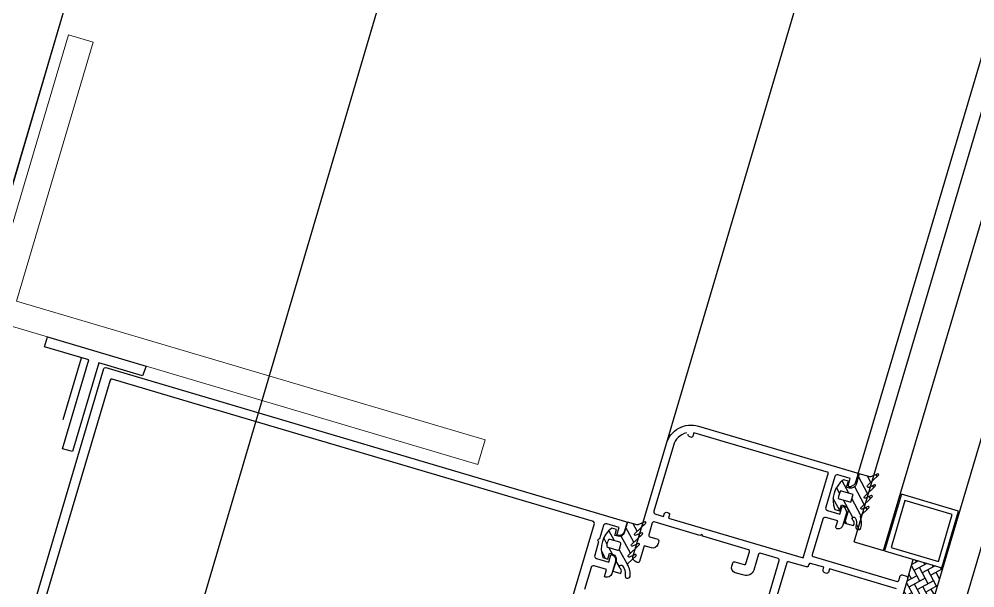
# Model space of a CAD drawing. Header units: millimetres. Extents: x 62878 to 70819, y -67946 to -61850.
# Drawn here: x 68009.76 to 68028.34, y -65451.64 to -65440.58 of the extents above; entities that cross this region are included whole.
import ezdxf

# ---------------------------------------------------------------- set-up
doc = ezdxf.new("R2010")
doc.units = ezdxf.units.MM
for name, color, linetype, lineweight in [('Dog_dos_yeni', 63, 'Continuous', 5), ('DOGRAMA', 171, 'Continuous', 0), ('DUV.ALÇ.-yeni', 20, 'Continuous', 25)]:
    doc.layers.add(name, color=color, linetype=linetype, lineweight=lineweight)
doc.layers.add('profil-yeni', color=13, linetype='Continuous')
doc.layers.add('ÇATI K', color=254, linetype='Continuous')
pattern_1 = [(118.5057849383402, (67982.00263183714, -65555.93649816765), (-0.1395045678384407, -0.07576303882639554), [])]

msp = doc.modelspace()

# ---------------------------------------------------------------- hatches: boundary and pattern name
at = {"layer": 'DOGRAMA', "lineweight": -2}
h = msp.add_hatch(dxfattribs=at)
h.set_pattern_fill('ANSI31', color=256, scale=0.05, angle=73.50578493834035, style=0)
h.set_pattern_definition(pattern_1)
edge = h.paths.add_edge_path(flags=16)
edge.add_arc((68026.08156810018, -65449.94280024192), 0.4000000000010672, 151.9688259003436, 175.0427439664447)
edge.add_line((68025.68306432376, -65449.90823522814), (68025.9246158406, -65449.97975951947))
edge.add_line((68025.9246158406, -65449.97975951947), (68025.97004280615, -65449.82634377452))
edge.add_line((68025.97004280615, -65449.82634377452), (68025.72849128935, -65449.75481948319))
edge = h.paths.add_edge_path()
edge.add_arc((68026.08156810024, -65449.94280024189), 0.5000000000094127, 126.6358872919645, 200.375682584067)
edge.add_line((68025.6128531774, -65450.11688734974), (68025.70873801797, -65450.14527920324))
edge.add_line((68025.70873801797, -65450.14527920324), (68025.74280824215, -65450.03021739449))
edge.add_line((68025.74280824215, -65450.03021739449), (68025.80033914649, -65450.04725250659))
edge.add_arc((68025.77194729302, -65450.1431373472), 0.1000000000163452, -16.494215049651075, 73.50578495034893, ccw=False)
edge.add_line((68025.86783213363, -65450.17152920067), (68025.80537005595, -65450.38247584997))
edge.add_line((68025.80537005595, -65450.38247584997), (68025.97796276904, -65450.43358118625))
edge.add_line((68025.97796276904, -65450.43358118625), (68025.98917170084, -65450.39572643182))
edge.add_arc((68025.92684655446, -65450.37727172705), 0.0649999999969286, 343.5057849414232, 411.9151204604988)
edge.add_arc((68025.98710414825, -65450.30038058797), 0.0326894307491514, 38.07550577370188, 231.915120425908, ccw=False)
edge.add_arc((68025.8392774738, -65450.37810477623), 0.1992591642620495, -20.843900707337298, 29.422006451308903, ccw=False)
edge.add_arc((68026.0738237064, -65450.46193679181), 0.05002797727035898, 165.0203899950966, 342.5336262970276)
edge.add_arc((68025.8130550701, -65450.38007141034), 0.3233450412511616, 342.5651376715566, 381.8914478262803)
edge.add_arc((68026.13164215862, -65450.25205545678), 0.01999999998139768, 133.5057849278433, 201.8914478229004, ccw=False)
edge.add_line((68026.11787360243, -65450.23754935946), (68026.27746847435, -65450.08606885342))
edge.add_arc((68026.26714205719, -65450.07518928042), 0.01500000000109156, 313.5057849638881, 473.5057849196183)
edge.add_line((68026.26115943231, -65450.06143398328), (68026.14825263349, -65450.11054081224))
edge.add_arc((68026.1402758003, -65450.09220041606), 0.01999999999390582, 133.5057849883166, 293.5057849861042, ccw=False)
edge.add_line((68026.12650724407, -65450.07769431874), (68026.33993055203, -65449.87512220412))
edge.add_arc((68026.32960413485, -65449.86424263111), 0.01500000001638679, 313.5057849850707, 473.5057849883079)
edge.add_line((68026.32362150995, -65449.85048733396), (68026.21071471117, -65449.89959416293))
edge.add_arc((68026.20273787797, -65449.88125376675), 0.01999999998723363, 133.5057850026662, 293.5057849944177, ccw=False)
edge.add_line((68026.18896932175, -65449.86674766944), (68026.40239262968, -65449.66417555479))
edge.add_arc((68026.39206621253, -65449.65329598178), 0.01500000000162819, 313.5057848853069, 473.505784897449)
edge.add_line((68026.38608358765, -65449.63954068463), (68026.27317678879, -65449.68864751364))
edge.add_arc((68026.26519995561, -65449.67030711746), 0.01999999999477411, 133.5057849134937, 293.50578493956186, ccw=False)
edge.add_line((68026.25143139942, -65449.65580102013), (68026.46485470736, -65449.45322890549))
edge.add_arc((68026.45452829018, -65449.44234933249), 0.0150000000111095, 313.5057850042036, 473.5057849993926)
edge.add_line((68026.44854566528, -65449.42859403534), (68026.34320051566, -65449.47441205784))
edge.add_arc((68026.30331634975, -65449.38271007689), 0.100000000005495, 253.5057849491653, 293.5057849498653, ccw=False)
edge.add_line((68026.27492449628, -65449.4785949175), (68026.08928859077, -65449.42362744403))
edge.add_line((68026.08928859077, -65449.42362744403), (68026.02682651315, -65449.63457409333))
edge.add_arc((68025.93094167253, -65449.60618223983), 0.1000000000266741, 253.5057849331763, 343.50578493036255, ccw=False)
edge.add_line((68025.90254981903, -65449.70206708043), (68025.8450189147, -65449.68503196834))
edge.add_line((68025.8450189147, -65449.68503196834), (68025.87908913885, -65449.56997015966))
edge.add_line((68025.87908913885, -65449.56997015966), (68025.78320429832, -65449.54157830616))
h = msp.add_hatch(dxfattribs=at)
h.set_pattern_fill('ANSI31', color=256, scale=0.05, angle=73.50578493834035, style=0)
h.set_pattern_definition(pattern_1)
edge = h.paths.add_edge_path()
edge.add_arc((68021.77760854368, -65450.31619201732), 0.0999999999764754, 253.5057849100856, 293.5057849116364, ccw=False)
edge.add_line((68021.74921669015, -65450.41207685789), (68021.5832611431, -65450.36293681087))
edge.add_line((68021.5832611431, -65450.36293681087), (68021.52079906539, -65450.57388346018))
edge.add_arc((68021.42491422483, -65450.54549160671), 0.09999999996053285, 253.50578494088012, 343.50578494088006, ccw=False)
edge.add_line((68021.39652237136, -65450.64137644727), (68021.33899146703, -65450.62434133518))
edge.add_line((68021.33899146703, -65450.62434133518), (68021.3730616912, -65450.50927952648))
edge.add_line((68021.3730616912, -65450.50927952648), (68021.2771768506, -65450.48088767299))
edge.add_arc((68021.57554065251, -65450.88210960871), 0.499999999989052, 126.6358872916214, 200.3756825830844)
edge.add_line((68021.10682572969, -65451.05619671654), (68021.2027105703, -65451.08458857003))
edge.add_line((68021.2027105703, -65451.08458857003), (68021.23678079448, -65450.96952676131))
edge.add_line((68021.23678079448, -65450.96952676131), (68021.29431169882, -65450.98656187339))
edge.add_arc((68021.2659198453, -65451.08244671396), 0.09999999998688061, -16.49421508073641, 73.50578491926359, ccw=False)
edge.add_line((68021.36180468588, -65451.11083856747), (68021.29934260828, -65451.32178521676))
edge.add_line((68021.29934260828, -65451.32178521676), (68021.45225496287, -65451.36706312661))
edge.add_line((68021.45225496287, -65451.36706312661), (68021.46346389473, -65451.32920837218))
edge.add_arc((68021.40113874836, -65451.3107536674), 0.06499999998710708, 343.505784925482, 411.9151204345783)
edge.add_arc((68021.46139634211, -65451.23386252836), 0.03268943070179349, 38.07550583661907, 231.9151204904771, ccw=False)
edge.add_arc((68021.29795264646, -65451.36527977868), 0.2424115900413687, -6.803520825573287, 38.703251580414815, ccw=False)
edge.add_arc((68021.58698515002, -65451.4069280598), 0.05002797724224416, 165.0203899864811, 342.5336262920255)
edge.add_arc((68021.26542335378, -65451.37891762782), 0.3717812400996166, 353.3542853628534, 390.0058058527879)
edge.add_arc((68021.6059343525, -65451.18553739713), 0.02000000000310036, 133.5057851061884, 201.8914479776288, ccw=False)
edge.add_line((68021.59216579625, -65451.17103129983), (68021.75176066821, -65451.0195507938))
edge.add_arc((68021.74143425105, -65451.00867122081), 0.01499999999581427, 313.5057849830209, 473.5057849816748)
edge.add_line((68021.73545162615, -65450.99491592369), (68021.62254482732, -65451.04402275266))
edge.add_arc((68021.61456799414, -65451.02568235645), 0.0200000000147907, 133.5057849006814, 293.50578491462136, ccw=False)
edge.add_line((68021.60079943793, -65451.0111762591), (68021.81422274589, -65450.80860414451))
edge.add_arc((68021.80389632871, -65450.79772457151), 0.0150000000111095, 313.5057850042036, 473.5057849993926)
edge.add_line((68021.7979137038, -65450.78396927436), (68021.685006905, -65450.83307610333))
edge.add_arc((68021.67703007179, -65450.81473570714), 0.02000000001305413, 133.5057850185532, 293.5057850077061, ccw=False)
edge.add_line((68021.66326151555, -65450.80022960981), (68021.87668482355, -65450.59765749518))
edge.add_arc((68021.86635840638, -65450.58677792219), 0.01500000000583221, 313.5057850233364, 473.5057849595054)
edge.add_line((68021.86037578149, -65450.57302262505), (68021.74746898262, -65450.62212945403))
edge.add_arc((68021.73949214943, -65450.60378905784), 0.02000000000057802, 133.505784973967, 293.50578497779065, ccw=False)
edge.add_line((68021.7257235932, -65450.58928296051), (68021.93914690122, -65450.38671084589))
edge.add_arc((68021.92882048406, -65450.37583127288), 0.01500000001164613, 313.5057849256223, 473.5057849484208)
edge.add_line((68021.92283785917, -65450.36207597573), (68021.81749270952, -65450.40789399827))
edge = h.paths.add_edge_path(flags=16)
edge.add_line((68021.2013075377, -65450.85473122699), (68021.38982294069, -65450.91055133022))
edge.add_arc((68021.39834049677, -65450.88178587805), 0.03000000000670476, 253.5057848702098, 343.5057848795887)
edge.add_line((68021.42710594894, -65450.89030343412), (68021.45549780244, -65450.79441859352))
edge.add_arc((68021.42673235024, -65450.78590103747), 0.03000000001937126, 343.5057849353427, 433.5057849353427)
edge.add_line((68021.4352499063, -65450.75713558527), (68021.24673450326, -65450.70131548203))
edge.add_arc((68021.23821694723, -65450.73008093422), 0.03000000000826317, 73.50578495804578, 155.7393507981099)
edge.add_arc((68021.57554065251, -65450.88210960856), 0.3999999999567058, 155.7393507897146, 171.2722191262263)
edge.add_arc((68021.20982509376, -65450.82596577483), 0.02999999998097646, 171.2722190801199, 253.505784915616)
h = msp.add_hatch(dxfattribs=at)
h.set_pattern_fill('AR-HBONE', color=256, scale=0.03, angle=73.50578493834035, style=0)
h.set_pattern_definition([(208.5057849383403, (67993.96604389287, -65436.96384275168), (-0.1627219703923171, 0.04818257311146708), [0.36, -0.12]), (118.5057849383402, (67993.86059162108, -65437.02111245034), (-0.1627219703923171, 0.04818257311146708), [0.3599999999999998, -0.1199999999999999])])
h.paths.add_polyline_path([(68027.06831050263, -65451.33004190482), (68027.13929013631, -65451.09032980335), (68027.71459917986, -65451.26068092424), (68027.49499448691, -65452.00232891094), (68026.91968544337, -65451.83197779005)])

# ---------------------------------------------------------------- linework, layer by layer
msp.add_lwpolyline([(68896.02066502631, -63031.43519410248), (69030.25944186504, -63071.18378898385), (69185.2789618937, -62547.65255934227), (68892.99857577804, -62461.10726346668, 1.044367817173394), (68063.1984222013, -62298.72991434322, 0.2043746373996395), (63106.96025407397, -62494.78258919505, 0.3539527355379972), (62932.93996584662, -62997.825353625), (63753.18486962488, -65779.59786478638), (64154.95366467919, -67142.15251756221), (65336.72250243354, -66792.62198400985), (65336.69978150922, -66829.11190277508), (65270.53542169294, -66829.0707046726, 0.6267890062731037), (65270.19918370779, -67369.07059999109), (65531.84452784718, -67369.23351688065, 0.9262424964682344), (66130.08755876668, -67369.60602071379), (66391.73290290477, -67369.76893760463, 0.6267427171847498), (66392.06914089088, -66829.76904228561), (66326.14716633759, -66829.72799510749), (66326.16988726193, -66793.2380763422), (67506.155742504, -67144.12829054108), (68467.02457055586, -63899.0863823687), (68625.20366853199, -63946.03714330423), (68896.02440533682, -63031.42256234252)], format="xyb")
at = {"layer": 'Dog_dos_yeni'}
msp.add_lwpolyline([(68005.89340365556, -65457.18920737623), (68010.72001874802, -65440.88878447532), (68011.19944295101, -65441.03074374274), (68009.70887064304, -65446.0646978739), (68018.81793049946, -65448.76192395498), (68018.675971232, -65449.24134815796), (68009.5669113756, -65446.54412207687), (68008.00535943391, -65451.81778830953), (68017.11441929037, -65454.51501439064), (68016.9724600229, -65454.99443859358), (68007.8634001665, -65452.29721251248), (68006.37282785855, -65457.33116664368), (68005.89340365556, -65457.18920737623)], close=True, dxfattribs=at)
at = {"layer": 'DOGRAMA', "lineweight": -2}
for p, q in [((68022.34205931704, -65448.83551795596), (68034.66458639738, -65407.21993461868)), ((68025.98867204915, -65450.74962756151), (68038.53833395739, -65408.36696549949)), ((68026.06159406665, -65449.44671452552), (68038.25067943562, -65408.28178993902)), ((68026.56398109274, -65450.91997868245), (68039.11364300095, -65408.53731662041)), ((68027.01048121342, -65453.63862497096), (68040.26426108807, -65408.87801886222)), ((68027.6141821105, -65453.71309125128), (68040.83957013162, -65409.04836998314)), ((68025.98867204915, -65450.74962756151), (68026.56398109274, -65450.91997868245)), ((68027.03140109302, -65451.45469219757), (68027.13929013631, -65451.09032980337))]:
    msp.add_line(p, q, dxfattribs=at)
msp.add_lwpolyline([(66522.14423307081, -66852.65293908927), (67506.15571104952, -67144.12828122707), (68892.83019807414, -62461.05740621478)], dxfattribs=at)
at = {"layer": 'DOGRAMA', "lineweight": -2, "ltscale": 0.5}
for points in [[(68010.00255343557, -65452.11714782556), (68011.40511099773, -65447.38043670023, -0.4142135623729288), (68011.44239400598, -65447.3601888041), (68021.54865620453, -65450.35269016144, -0.4142135623732619), (68021.56890410068, -65450.38997316966), (68021.52063794975, -65450.55297739866, -0.4142135623730951), (68021.39636125567, -65450.62047038578), (68021.37718428754, -65450.61479201507), (68021.41977206779, -65450.47096475417), (68021.18005996625, -65450.39998512046, 0.4142135623730951), (68021.11792161927, -65450.43373161403), (68021.04126361484, -65450.69262068364), (68021.00398060662, -65450.71286857977), (68021.02422850279, -65450.75015158798), (68020.94757049838, -65451.00904065759, 0.4142135623730951), (68020.9813169919, -65451.07117900463), (68021.2210290934, -65451.14215863835), (68021.26361687359, -65450.99833137743), (68021.28279384173, -65451.00400974815, -0.4142135623728953), (68021.35028682883, -65451.12828644222), (68021.2793071951, -65451.3679985437, -0.4142135623729619), (68021.15503050106, -65451.43549153082), (68021.13585353296, -65451.42981316011), (68021.17844131315, -65451.28598589923), (68020.93872921167, -65451.21500626551, 0.4142135623731395), (68020.87659086462, -65451.24875275907), (68020.74971930397, -65451.67722282626)], [(68024.01924778559, -65452.85720153885), (68024.53597951899, -65451.11209744004, 0.4142135623730951), (68024.51573162287, -65451.07481443182), (68024.16575195469, -65450.97118416661, 0.4142135623730951), (68024.12846894652, -65450.99143206276), (68024.03761501533, -65451.29826355263, -0.4142135623730951), (68023.85119997422, -65451.3995030333), (68023.67860726114, -65451.34839769702, -0.4142135623730951), (68023.61111427407, -65451.22412100298), (68023.61679264472, -65451.20494403482), (68023.6309885715, -65451.15700161454, -0.4142135623730951), (68023.6682715797, -65451.13675371841), (68023.85045277685, -65451.19069824003, 0.4142135623730951), (68023.88773578504, -65451.1704503439), (68023.95587623343, -65450.94032672649, 0.4142135623730951), (68023.93562833732, -65450.90304371825), (68023.04869356181, -65450.64041907349), (68023.0284456657, -65450.60313606529), (68022.99116265742, -65450.6233839614), (68022.10422788194, -65450.3607593167, 0.4142135623730951), (68022.06694487372, -65450.38100721278), (68021.99880442533, -65450.61113083024, 0.4142135623730951), (68022.01905232147, -65450.64841383845), (68022.17246806642, -65450.69384080404, -0.4142135623730951), (68022.19271596259, -65450.73112381226), (68022.17852003584, -65450.77906623257), (68022.1728416651, -65450.79824320068, -0.4142135623730951), (68022.04856497108, -65450.86573618777), (68021.90953195223, -65450.82456800023), (68021.81867802105, -65451.13139949014, -0.4142135623730951), (68021.7813950128, -65451.15164738627), (68021.76221804469, -65451.14596901558, -0.4142135623730951), (68021.69472505763, -65451.0216923215), (68022.34205931704, -65448.83551795596, -0.4142135623730951), (68022.96344278747, -65448.49805302042), (68026.04134617053, -65449.40943151727, -0.4142135623730951), (68026.06159406665, -65449.44671452552), (68026.0135294979, -65449.60903797216, -0.1991096956269791), (68025.9894458485, -65449.63877385674), (68025.91852113919, -65449.67729210449, -0.6680969080520953), (68025.87790630886, -65449.64440754952), (68025.9153012191, -65449.51811762598), (68025.67558911763, -65449.44713799226, 0.4142135623730951), (68025.61345077056, -65449.48088448581), (68025.43742127897, -65450.07537049749, 0.4142135623730951), (68025.47116777248, -65450.13750884452), (68025.710879874, -65450.20848847824), (68025.74827762341, -65450.08218896622, -0.6680969080520438), (68025.80024919519, -65450.07671958498), (68025.83876744291, -65450.14764429428, -0.1989616347782854), (68025.84277521263, -65450.18570858044), (68025.77179273975, -65450.42543027039, -0.3728392455561729), (68025.66150565771, -65450.49599382686, -0.4568501953068724), (68025.63706105493, -65450.45778906377), (68025.67113127914, -65450.34272725509), (68025.44100766169, -65450.27458680673, 0.4142135623730951), (68025.37886931468, -65450.30833330027), (68025.1744479695, -65450.99870415255, 0.4142135623730951), (68025.19469586568, -65451.03598716077), (68026.82473815577, -65451.51864867003, 0.4142135623730951), (68026.86202116401, -65451.4984007739), (68026.88757383215, -65451.41210441737, -0.4142135623730951), (68026.92485684037, -65451.39185652121), (68027.01115319689, -65451.41740918935, -0.4142135623730951), (68027.03140109302, -65451.45469219757), (68026.44368972587, -65453.43950839789, -0.4142135623730951)], [(68022.72982812542, -65448.62934034134, 0.2621398995659221), (68022.47629809387, -65448.87526655082), (68022.09868644256, -65450.15053493071, 0.4142135623730951), (68022.13243293611, -65450.21267327775), (68022.28584868103, -65450.25810024334), (68022.30004460778, -65450.21015782304, -0.4142135623730951), (68022.36218295484, -65450.17641132948), (68022.38135992295, -65450.18208970023, -0.4142135623730951), (68022.40160781908, -65450.21937270842), (68022.38173352164, -65450.28649209684), (68024.99938966984, -65451.06158969698), (68025.49056873517, -65449.4027819547), (68022.87291258696, -65448.62768435455), (68022.8530382895, -65448.69480374294, -0.4142135623730951), (68022.81575528125, -65448.71505163911), (68022.79657831317, -65448.7093732684, -0.3618128521052944), (68022.76105339816, -65448.65615468474)]]:
    msp.add_lwpolyline(points, format="xyb", dxfattribs=at)
msp.add_lwpolyline([(68013.69252484394, -65448.21418600081), (68013.35692790186, -65448.11481451361), (68011.56388138272, -65447.58388685345, 0.4142135623730953), (68011.52659837455, -65447.60413474958), (68010.22625148494, -65451.99566044877, 0.4142135623730951), (68010.24649938106, -65452.03294345699), (68012.03954590016, -65452.56387111718), (68012.37514284227, -65452.66324260437), (68019.60485982301, -65454.80398835715, 0.4142135623730951), (68019.6421428312, -65454.783740461), (68020.94248972085, -65450.3922147618, 0.4142135623722071), (68020.92224182471, -65450.35493175358)], format="xyb", close=True, dxfattribs=at)
at = {"layer": 'DOGRAMA', "lineweight": -2}
for points in [[(68025.78320429832, -65449.54157830616, 0.3333333333332296), (68025.6128531774, -65450.11688734974), (68025.70873801797, -65450.14527920324), (68025.74280824215, -65450.03021739449), (68025.80033914649, -65450.04725250659, -0.4142135623730951), (68025.86783213363, -65450.17152920067), (68025.80537005595, -65450.38247584997), (68025.97796276904, -65450.43358118625), (68025.98917170084, -65450.39572643182, 0.3076847592325949), (68025.96694038616, -65450.32611036801, -1.128701775595035), (68026.01283722682, -65450.28022103563, -0.2229122392588673), (68026.02549578628, -65450.44900579627, 0.9785310008372164), (68026.1215450571, -65450.47695249013, 0.1732976222504512), (68026.1130843203, -65450.2595124425, -0.3075716929246892), (68026.11787360243, -65450.23754935946), (68026.27746847435, -65450.08606885342, 0.8390996311771624), (68026.26115943231, -65450.06143398328), (68026.14825263349, -65450.11054081224, -0.8390996311772869), (68026.12650724407, -65450.07769431874), (68026.33993055203, -65449.87512220412, 0.8390996311771624), (68026.32362150995, -65449.85048733396), (68026.21071471117, -65449.89959416293, -0.839099631177325), (68026.18896932175, -65449.86674766944), (68026.40239262968, -65449.66417555479, 0.8390996311769768), (68026.38608358765, -65449.63954068463), (68026.27317678879, -65449.68864751364, -0.8390996311770358), (68026.25143139942, -65449.65580102013), (68026.46485470736, -65449.45322890549, 0.8390996311781366), (68026.44854566528, -65449.42859403534), (68026.34320051566, -65449.47441205784, -0.1763269807084491), (68026.27492449628, -65449.4785949175), (68026.08928859077, -65449.42362744403), (68026.02682651315, -65449.63457409333, -0.4142135623728453), (68025.90254981903, -65449.70206708043), (68025.8450189147, -65449.68503196834), (68025.87908913885, -65449.56997015966)], [(68025.72849128935, -65449.75481948319, 0.1010205144335734), (68025.68306432376, -65449.90823522814), (68025.9246158406, -65449.97975951947), (68025.97004280615, -65449.82634377452)], [(68025.72849128935, -65449.75481948319, 0.1010205144335734), (68025.68306432376, -65449.90823522814), (68025.9246158406, -65449.97975951947), (68025.97004280615, -65449.82634377452)], [(68021.81749270952, -65450.40789399827, -0.176326980708443), (68021.74921669015, -65450.41207685789), (68021.5832611431, -65450.36293681087), (68021.52079906539, -65450.57388346018, -0.4142135623726288), (68021.39652237136, -65450.64137644727), (68021.33899146703, -65450.62434133518), (68021.3730616912, -65450.50927952648), (68021.2771768506, -65450.48088767299, 0.3333333333332321), (68021.10682572969, -65451.05619671654), (68021.2027105703, -65451.08458857003), (68021.23678079448, -65450.96952676131), (68021.29431169882, -65450.98656187339, -0.4142135623730951), (68021.36180468588, -65451.11083856747), (68021.29934260828, -65451.32178521676), (68021.45225496287, -65451.36706312661), (68021.46346389473, -65451.32920837218, 0.3076847592325163), (68021.44123258008, -65451.25959230839, -1.128701775594264), (68021.48712942062, -65451.21370297602, -0.2012120834862478), (68021.53865722992, -65451.39399706425, 0.9785310008383128), (68021.6347065007, -65451.42194375812, 0.1612998685773607), (68021.58737651417, -65451.1929943829, -0.3075716929248266), (68021.59216579625, -65451.17103129983), (68021.75176066821, -65451.0195507938, 0.8390996311771568), (68021.73545162615, -65450.99491592369), (68021.62254482732, -65451.04402275266, -0.8390996311749109), (68021.60079943793, -65451.0111762591), (68021.81422274589, -65450.80860414451, 0.8390996311813727), (68021.7979137038, -65450.78396927436), (68021.685006905, -65450.83307610333, -0.8390996311751685), (68021.66326151555, -65450.80022960981), (68021.87668482355, -65450.59765749518, 0.8390996311750223), (68021.86037578149, -65450.57302262505), (68021.74746898262, -65450.62212945403, -0.8390996311790603), (68021.7257235932, -65450.58928296051), (68021.93914690122, -65450.38671084589, 0.8390996311813727), (68021.92283785917, -65450.36207597573)], [(68021.2013075377, -65450.85473122699), (68021.38982294069, -65450.91055133022, 0.414213562374205), (68021.42710594894, -65450.89030343412), (68021.45549780244, -65450.79441859352, 0.4142135623730951), (68021.4352499063, -65450.75713558527), (68021.24673450326, -65450.70131548203, 0.3750467088372598), (68021.21086637652, -65450.71775428495, 0.0678788880673013), (68021.1801724809, -65450.82141357208, 0.3750467088370437)]]:
    msp.add_lwpolyline(points, format="xyb", close=True, dxfattribs=at)
for points in [[(68027.69542221172, -65451.25500255355), (68028.02192852681, -65450.15232688673), (68026.9096643759, -65449.82298138629), (68026.58315806085, -65450.92565705313)], [(68027.6279292246, -65451.13072585948), (68027.89765183275, -65450.21981987385), (68026.97715736303, -65449.94725808037), (68026.7074347549, -65450.85816406601)]]:
    msp.add_lwpolyline(points, close=True, dxfattribs=at)
at = {"layer": 'DOGRAMA', "linetype": 'ByBlock', "lineweight": -2}
msp.add_lwpolyline([(68026.81375501305, -65451.66140500292), (68025.509721181, -65451.27527579552), (68025.48984688356, -65451.34239518392, -0.4142135623730951), (68025.4525638753, -65451.36264308002), (68025.42379842316, -65451.35412552398, -0.4142135623730951), (68025.3900519296, -65451.29198717694), (68025.40424785635, -65451.24404475666), (68025.14535878677, -65451.16738675226, 0.4142135623730951), (68025.1080757785, -65451.18763464839), (68025.09955822246, -65451.21640010056, -0.4142135623730951), (68025.06227521427, -65451.23664799669), (68024.71708978814, -65451.13443732416, 0.4142135623730951), (68024.67980677992, -65451.15468522027), (68024.31923024065, -65452.37242269581, 0.4142135623730951)], format="xyb", dxfattribs=at)
at = {"layer": 'DUV.ALÇ.-yeni', "ltscale": 5}
msp.add_line((68010.61687687763, -65448.36728145633), (68010.9717750877, -65447.16872096022), dxfattribs=at)
at = {"layer": 'profil-yeni'}
msp.add_lwpolyline([(68010.79636097449, -65448.99402840456), (68010.6045896812, -65448.93725014222), (68011.11559404229, -65447.21130850272), (68010.25262277017, -65446.95580785008), (68010.3094014849, -65446.76403502889), (68012.22711441768, -65447.33181765232), (68012.1592000507, -65447.52029184802), (68011.30736533557, -65447.26808676505), (68010.79636097449, -65448.99402840456)], dxfattribs=at)
at = {"layer": 'ÇATI K', "color": 0}
msp.add_line((68230.55789600135, -64714.94603465045), (67736.63792858963, -66390.56612160095), dxfattribs=at)

doc.saveas('drawing.dxf')
